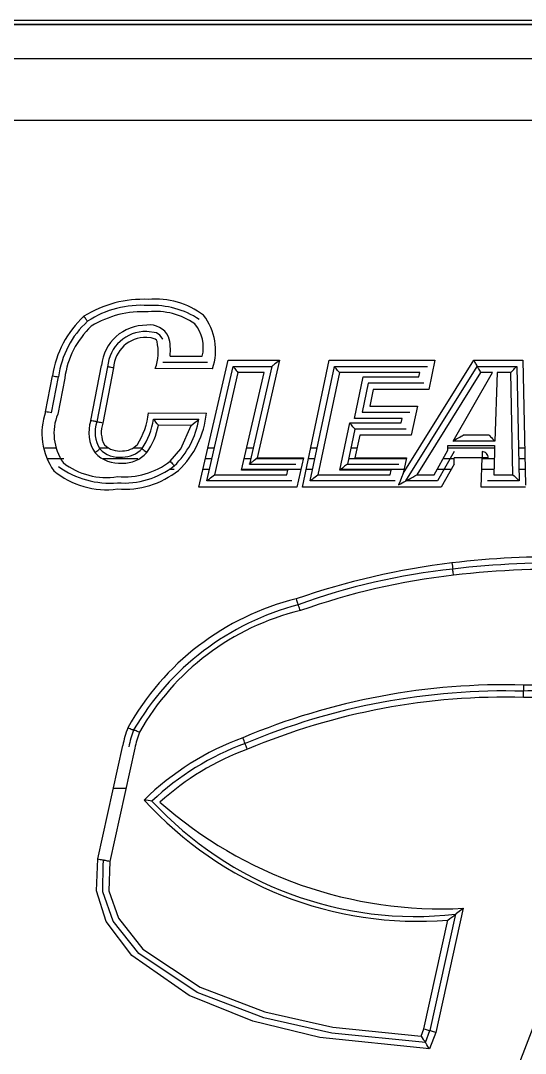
# Model space of a CAD drawing. Extents: x 0.3 to 16.8, y 0.3 to 10.8.
# Drawn here: x 2.728 to 2.973, y 8.661 to 9.162 of the extents above; entities that cross this region are included whole.
import ezdxf

# ---------------------------------------------------------------- set-up
doc = ezdxf.new("R2010")
doc.units = 0
doc.layers.get('0').update_dxf_attribs({"linetype": 'CONTINUOUS'})

msp = doc.modelspace()

# ---------------------------------------------------------------- linework, layer by layer
at = {"color": 7, "linetype": 'CONTINUOUS'}
for p, q in [((2.999801688, 9.1619946804), (2.33033954, 9.1619946804)), ((2.33033954, 9.1603363396), (2.999801688, 9.1603363396)), ((3.1912134651, 9.159901478), (2.3412134644, 9.159901478)), ((2.3409977202, 9.1436094928), (3.1909977209, 9.1436094928)), ((2.8539996648, 8.9973466758), (2.843132212, 8.9499999961)), ((2.9139257167, 8.9424558432), (2.9481767727, 8.9973466758)), ((2.7735288569, 8.9936100923), (2.7683239164, 8.9669097341)), ((2.8187062059, 8.9388713513), (2.8314370005, 8.9943466438)), ((2.8688165303, 8.9388713513), (2.8805718837, 8.9943466438)), ((2.9152251684, 8.9388713513), (2.9498409435, 8.9943466438)), ((2.9690246852, 8.9943466438), (2.9702752424, 8.9388713513)), ((2.7405537833, 8.9723926574), (2.7439280651, 8.9898390425)), ((2.8338265304, 8.9913466118), (2.8224726448, 8.9418713833)), ((2.8830027914, 8.9913466118), (2.8725188492, 8.9418713833)), ((2.9515051143, 8.9913466118), (2.9206332559, 8.9418713833)), ((2.9672068645, 8.9418713833), (2.9660915507, 8.9913466118)), ((2.8831854352, 8.9440000787), (2.8880576639, 8.9670078529)), ((2.9583877347, 8.9581815549), (2.9381159039, 8.9581815549)), ((2.9567141041, 8.6209497973), (3.0292590177, 8.8105129541)), ((2.9430773049, 8.7316435719), (2.9297882668, 8.6714763203)), ((2.9393735561, 8.7287846316), (2.9269053834, 8.6723338704)), ((2.9240224817, 8.6731914205), (2.9356732721, 8.7259413844)), ((2.9297882668, 8.6714763203), (2.9267730183, 8.6634873326))]:
    msp.add_line(p, q, dxfattribs=at)
at = {"color": 8, "linetype": 'CONTINUOUS'}
msp.add_line((3.1905941356, 9.1136140127), (2.4238736962, 9.1136140127), dxfattribs=at)
at = {"color": 144, "linetype": 'CONTINUOUS'}
for p, q in [((2.800883868, 8.9993124264), (2.8164950985, 8.9992674003)), ((2.8149397623, 8.9358713193), (2.8290474797, 8.9973466758)), ((2.8290474797, 8.9973466758), (2.8539996648, 8.9973466758)), ((2.8651142114, 8.9358713193), (2.8781409759, 8.9973466758)), ((2.8781409759, 8.9973466758), (2.9293679983, 8.9973466758)), ((2.9293679983, 8.9973466758), (2.9263862078, 8.9832429321)), ((2.9481767727, 8.9973466758), (2.9719578196, 8.9973466758)), ((2.9719578196, 8.9973466758), (2.9733226472, 8.9368026419)), ((2.7624373127, 8.9680708807), (2.767639722, 8.9947581857)), ((2.7705842826, 8.9941839923), (2.7653819133, 8.967496834)), ((2.8215257758, 8.9932528164), (2.7937618673, 8.9933330422)), ((2.8190438561, 8.996260035), (2.7973839926, 8.9963225143)), ((2.8314370005, 8.9943466438), (2.8502330608, 8.9943466438)), ((2.8502330608, 8.9943466438), (2.8393656172, 8.9470001107)), ((2.8805718837, 8.9943466438), (2.9256674211, 8.9943466438)), ((2.9498409435, 8.9943466438), (2.9690246852, 8.9943466438)), ((2.7434969445, 8.9718114241), (2.7468734827, 8.9892693958)), ((2.7498189004, 8.9886996024), (2.7464401061, 8.9712300442)), ((2.846466466, 8.9913466118), (2.8338265304, 8.9913466118)), ((2.8355990132, 8.9440000787), (2.846466466, 8.9913466118)), ((2.9219668621, 8.9913466118), (2.8830027914, 8.9913466118)), ((2.8903021238, 8.9691114686), (2.8945600096, 8.9892429961)), ((2.8945600096, 8.9892429961), (2.9215221006, 8.9892429961)), ((2.9215221006, 8.9892429961), (2.9219668621, 8.9913466118)), ((2.9381159039, 8.9581815549), (2.9571921952, 8.9913466118)), ((2.9571921952, 8.9913466118), (2.9515051143, 8.9913466118)), ((2.9595890859, 8.9913466118), (2.9583877347, 8.9581815549)), ((2.9660915507, 8.9913466118), (2.9595890859, 8.9913466118)), ((2.8969918615, 8.9862429641), (2.8940030035, 8.9721115007)), ((2.9239541542, 8.9862429641), (2.8969918615, 8.9862429641)), ((2.8994237226, 8.9832429321), (2.8977038833, 8.9751115327)), ((2.9263862078, 8.9832429321), (2.8994237226, 8.9832429321)), ((2.8940030035, 8.9721115007), (2.9171510444, 8.9721115007)), ((2.8977038833, 8.9751115327), (2.9208516217, 8.9751115327)), ((2.9208516217, 8.9751115327), (2.9178698311, 8.9610077889)), ((2.7903959383, 8.9718281439), (2.8185630104, 8.971764198)), ((2.7928569307, 8.9688225386), (2.814929482, 8.9687725259)), ((2.8880576639, 8.9670078529), (2.9130057057, 8.9670078529)), ((2.9134504672, 8.9691114686), (2.8903021238, 8.9691114686)), ((2.9130057057, 8.9670078529), (2.9134504672, 8.9691114686)), ((2.8111661321, 8.9657810005), (2.7952775169, 8.96581708)), ((2.8904889016, 8.9640078209), (2.8868872591, 8.9470001107)), ((2.9154377592, 8.9640078209), (2.8904889016, 8.9640078209)), ((2.8929201394, 8.9610077889), (2.890589083, 8.9499999961)), ((2.9178698311, 8.9610077889), (2.8929201394, 8.9610077889)), ((2.943302344, 8.9611815869), (2.9554944382, 8.9611815869)), ((2.7402353507, 8.9549296991), (2.7459275829, 8.9549296991)), ((2.7668345565, 8.9549296991), (2.7707715509, 8.9549296991)), ((2.7831246373, 8.9549296991), (2.7875585623, 8.9549296991)), ((2.8193133759, 8.9549296991), (2.8223913604, 8.9549296991)), ((2.8381076809, 8.9549296991), (2.8411856928, 8.9549296991)), ((2.8691527139, 8.9549296991), (2.8722193227, 8.9549296991)), ((2.8885664722, 8.9549296991), (2.8916329984, 8.9549296991)), ((2.9289062786, 8.9418713833), (2.9356608423, 8.9538291252)), ((2.9386608376, 8.953040361), (2.9306572018, 8.9388713513)), ((2.9356608423, 8.9538291252), (2.9356608423, 8.9560777925)), ((2.9356608423, 8.9560777925), (2.9582684045, 8.9560777925)), ((2.9356608423, 8.9549296991), (2.9582684045, 8.9549296991)), ((2.9521781598, 8.9530779072), (2.9521781598, 8.9500778752)), ((2.9582684045, 8.9529953348), (2.957934595, 8.9418713833)), ((2.9582684045, 8.9560777925), (2.9582684045, 8.9529953348)), ((2.9699132549, 8.9549296991), (2.9729140019, 8.9549296991)), ((2.7493907856, 8.949484322), (2.7412836764, 8.949484322)), ((2.7853067875, 8.949484322), (2.7684341122, 8.949484322)), ((2.8211417427, 8.949484322), (2.8180637629, 8.949484322)), ((2.8399358414, 8.949484322), (2.8368578295, 8.949484322)), ((2.8393656172, 8.9470001107), (2.8618383484, 8.9470001107)), ((2.8654759514, 8.949484322), (2.8424847595, 8.949484322)), ((2.843132212, 8.9499999961), (2.8655925776, 8.9499999961)), ((2.8655925776, 8.9499999961), (2.8623973161, 8.9358713193)), ((2.8710654543, 8.949484322), (2.8679988456, 8.949484322)), ((2.8868872591, 8.9470001107), (2.9118236227, 8.9470001107)), ((2.9154179228, 8.949484322), (2.8874133555, 8.949484322)), ((2.890589083, 8.9499999961), (2.9155274082, 8.9499999961)), ((2.9155274082, 8.9499999961), (2.9139257167, 8.9424558432)), ((2.9386608376, 8.9469407114), (2.9324081249, 8.9358713193)), ((2.9386608376, 8.949484322), (2.9332066606, 8.949484322)), ((2.9521781598, 8.9500778752), (2.9386608376, 8.9500778752)), ((2.9386608376, 8.9469407114), (2.9386608376, 8.9500778752)), ((2.9517518414, 8.9358713193), (2.9521781598, 8.9500778752)), ((2.958163044, 8.949484322), (2.9521603583, 8.949484322)), ((2.9730367605, 8.949484322), (2.9700359952, 8.949484322)), ((2.8004675091, 8.9444843665), (2.8029748843, 8.9444843665)), ((2.8169163294, 8.9444843665), (2.8199943139, 8.9444843665)), ((2.8224726448, 8.9418713833), (2.8576027099, 8.9418713833)), ((2.8580841285, 8.9440000787), (2.8355990132, 8.9440000787)), ((2.8357101761, 8.9444843665), (2.8643451828, 8.9444843665)), ((2.8576027099, 8.9418713833), (2.8580841285, 8.9440000787)), ((2.8669393287, 8.9444843665), (2.8700059466, 8.9444843665)), ((2.8725188492, 8.9418713833), (2.907667889, 8.9418713833)), ((2.9081198371, 8.9440000787), (2.8831854352, 8.9440000787)), ((2.8837830582, 8.9444843665), (2.9143563801, 8.9444843665)), ((2.907667889, 8.9418713833), (2.9081198371, 8.9440000787)), ((2.9206332559, 8.9418713833), (2.9289062786, 8.9418713833)), ((2.9303822966, 8.9444843665), (2.9372733687, 8.9444843665)), ((2.9520103017, 8.9444843665), (2.9580130057, 8.9444843665)), ((2.957934595, 8.9418713833), (2.9672068645, 8.9418713833)), ((2.9701487072, 8.9444843665), (2.9731494725, 8.9444843665)), ((2.860000013, 8.9388713513), (2.8187062059, 8.9388713513)), ((2.9100978343, 8.9388713513), (2.8688165303, 8.9388713513)), ((2.9306572018, 8.9388713513), (2.9152251684, 8.9388713513)), ((2.9702752424, 8.9388713513), (2.954843209, 8.9388713513)), ((2.8623973161, 8.9358713193), (2.8149397623, 8.9358713193)), ((2.9098170808, 8.9358713193), (2.8651142114, 8.9358713193)), ((2.9125277795, 8.9358713193), (2.9098170808, 8.9358713193)), ((2.9324081249, 8.9358713193), (2.9125277795, 8.9358713193)), ((2.9731250895, 8.9358713193), (2.9517518414, 8.9358713193)), ((2.9733436386, 8.9358713193), (2.9731250895, 8.9358713193)), ((2.7658539935, 8.7556307748), (2.7779766693, 8.8105452204)), ((2.7838514195, 8.8093235012), (2.7717122142, 8.7543341098)), ((2.7734316639, 8.7899568316), (2.7795761264, 8.7899568316)), ((2.9226881605, 8.6696560613), (2.9240224817, 8.6731914205)), ((2.9247294986, 8.6665687636), (2.9269053834, 8.6723338704))]:
    msp.add_line(p, q, dxfattribs=at)
for points in [[(2.7609298855, 9.0162690972), (2.7608956942, 9.01631559), (2.7607944335, 9.0164530151), (2.7606299946, 9.0166762392), (2.7604086978, 9.016976609), (2.7601390462, 9.0173425381), (2.7598314038, 9.0177600933), (2.759497592, 9.0182131414), (2.7591504395, 9.018684376)], [(2.7973714848, 9.0076277437), (2.7973705636, 9.007629797), (2.7971219298, 9.0081407778), (2.7959487888, 9.0095716412), (2.79425611, 9.0105743897), (2.789567932, 9.0113294209)], [(2.7946011027, 9.0064761303), (2.7942771381, 9.0070124841), (2.7936938973, 9.007511145), (2.7916711032, 9.0081797907), (2.789567932, 9.0083293889)], [(2.8539996648, 8.9973466758), (2.8533456032, 8.9968257218), (2.8527114147, 8.9963206077), (2.8521163674, 8.9958465865), (2.8515785378, 8.9954183247), (2.851114279, 8.9950484357), (2.8507376983, 8.9947485058), (2.8504602174, 8.9945276284), (2.8502902877, 8.9943922566), (2.8502330608, 8.9943466438)], [(2.9481767727, 8.9973466758), (2.9484657394, 8.9968257218), (2.9487459428, 8.9963206077), (2.9490088581, 8.9958465865), (2.9492464737, 8.9954183247), (2.949451603, 8.9950484357), (2.9496179761, 8.9947485058), (2.9497405696, 8.9945276284), (2.9498156621, 8.9943922566), (2.9498409435, 8.9943466438)], [(2.7735288569, 8.9936100923), (2.7729543977, 8.9937219977), (2.7724020162, 8.9938296498), (2.7718929398, 8.993928942), (2.7714467299, 8.9940159143), (2.7710805327, 8.9940873401), (2.7708084256, 8.9941404328), (2.7706408632, 8.9941729925), (2.7705842826, 8.9941839923)], [(2.8314370005, 8.9943466438), (2.8314733092, 8.994301031), (2.831581108, 8.9941656592), (2.8317571426, 8.9939447818), (2.8319960415, 8.9936447052), (2.8322905723, 8.9932749628), (2.8326317608, 8.9928467011), (2.8330092581, 8.9923726799), (2.8334115876, 8.9918675658), (2.8338265304, 8.9913466118)], [(2.8830027914, 8.9913466118), (2.8825806713, 8.9918675658), (2.8821713752, 8.9923726799), (2.8817873421, 8.9928467011), (2.881440232, 8.9932749628), (2.8811406138, 8.9936447052), (2.8808975624, 8.9939447818), (2.8807184845, 8.9941656592), (2.8806088158, 8.994301031), (2.8805718837, 8.9943466438)], [(2.9498409435, 8.9943466438), (2.9498662249, 8.994301031), (2.949941299, 8.9941656592), (2.9500638926, 8.9939447818), (2.950230284, 8.9936447052), (2.9504353949, 8.9932749628), (2.9506730289, 8.9928467011), (2.9509359258, 8.9923726799), (2.9512161293, 8.9918675658), (2.9515051143, 8.9913466118)], [(2.9660915507, 8.9913466118), (2.9666008815, 8.9918675658), (2.9670947392, 8.9923726799), (2.9675581088, 8.9928467011), (2.967976929, 8.9932749628), (2.9683384581, 8.9936447052), (2.9686317147, 8.9939447818), (2.9688477889, 8.9941656592), (2.9689801174, 8.994301031), (2.9690246852, 8.9943466438)], [(2.7653819133, 8.967496834), (2.7653253339, 8.9675079805), (2.7651577691, 8.9675405401), (2.7648856575, 8.9675936328), (2.764519458, 8.9676650587), (2.7640732435, 8.967752031), (2.7635641614, 8.9678513232), (2.7630117753, 8.9679589753), (2.7624373127, 8.9680708807)], [(2.7683239164, 8.9669097341), (2.767749966, 8.9670242794), (2.7671980725, 8.9671344248), (2.766689443, 8.967235917), (2.7662436273, 8.9673249426), (2.7658777555, 8.9673979818), (2.7656058879, 8.9674522478), (2.7654384721, 8.9674856874), (2.7653819133, 8.967496834)], [(2.8904889016, 8.9640078209), (2.8904519695, 8.9640534337), (2.8903422825, 8.9641888055), (2.890163177, 8.964409683), (2.8899200982, 8.9647096128), (2.8896204341, 8.9650795019), (2.8892732873, 8.9655077636), (2.8888891993, 8.9659817848), (2.8884798482, 8.966486899), (2.8880576639, 8.9670078529)], [(2.9381159039, 8.9581815549), (2.9390165185, 8.9587025089), (2.9398897618, 8.9592076231), (2.940709124, 8.9596814976), (2.9414496721, 8.960109906), (2.942088948, 8.9604796484), (2.942607482, 8.9607795782), (2.9429895626, 8.9610006023), (2.9432235483, 8.9611359741), (2.943302344, 8.9611815869)], [(2.9554944382, 8.9611815869), (2.9555500425, 8.9611239476), (2.955714674, 8.9609532296), (2.9559820442, 8.9606758861), (2.9563418684, 8.9603029171), (2.956780305, 8.9598482557), (2.9572805242, 8.9593296483), (2.9578232946, 8.9587667481), (2.9583877347, 8.9581815549)], [(2.7668325743, 8.9543534525), (2.7667883777, 8.9543163462), (2.7666574861, 8.9542067875), (2.7664449296, 8.9540288829), (2.7661588779, 8.953789379), (2.7658103206, 8.9534975157), (2.7654126557, 8.9531644395), (2.7649811639, 8.9528032037), (2.7645324275, 8.952427448)], [(2.7873169043, 8.95456597), (2.7874449795, 8.9544555313), (2.787814754, 8.9541366816), (2.7883845474, 8.9536455006), (2.7890901617, 8.9530369877), (2.7892399525, 8.9529079225), (2.7895890747, 8.9526068193)], [(2.8009744336, 8.948423641), (2.8013645349, 8.9479873127), (2.8017396444, 8.9475678509), (2.8020853429, 8.9471810953), (2.8023883573, 8.9468422992), (2.8026370277, 8.9465640758), (2.8028218119, 8.9463574248), (2.802935601, 8.9462301196), (2.8029740363, 8.9461871468)], [(2.8393656172, 8.9470001107), (2.8394379872, 8.9470577501), (2.8396523289, 8.9472284681), (2.8400004015, 8.9475056649), (2.8404688311, 8.9478787806), (2.8410396054, 8.9483332953), (2.8416907978, 8.9488520494), (2.842397393, 8.9494148028), (2.843132212, 8.9499999961)], [(2.8868872591, 8.9470001107), (2.8868310222, 8.9469544979), (2.8866640166, 8.9468191262), (2.8863913115, 8.9465981021), (2.8860212024, 8.9462981722), (2.8855649277, 8.9459284298), (2.8850363471, 8.9455000214), (2.8844515389, 8.9450261469), (2.8838282494, 8.9445210327), (2.8831854352, 8.9440000787)], [(2.9551768168, 8.9499878229), (2.9551191958, 8.9499895829), (2.9549485511, 8.9499947162), (2.954671446, 8.9500030761), (2.954298532, 8.9500142226), (2.9538441272, 8.9500278624), (2.9533256849, 8.9500434089), (2.9527631697, 8.9500602754), (2.9521781598, 8.9500778752)], [(2.8187062059, 8.9388713513), (2.8187634235, 8.9389169641), (2.8189333486, 8.9390523359), (2.8192108113, 8.93927336), (2.8195873828, 8.9395732899), (2.8200516232, 8.9399430323), (2.8205894254, 8.940371294), (2.8211844451, 8.9408453152), (2.8218186107, 8.9413504293), (2.8224726448, 8.9418713833)], [(2.8688165303, 8.9388713513), (2.8688727763, 8.9389169641), (2.8690398094, 8.9390523359), (2.8693125512, 8.93927336), (2.8696827061, 8.9395732899), (2.870139045, 8.9399430323), (2.8706676898, 8.940371294), (2.8712525805, 8.9408453152), (2.8718759525, 8.9413504293), (2.8725188492, 8.9418713833)], [(2.9139257167, 8.9424558432), (2.9131656438, 8.940572225), (2.9124160758, 8.9387147131), (2.9116874076, 8.9369088273)], [(2.9152251684, 8.9388713513), (2.9153290805, 8.9389289906), (2.9156368386, 8.9390997087), (2.9161365995, 8.9393769055), (2.9168091684, 8.9397500212), (2.9176286773, 8.9402046826), (2.9185636665, 8.9407232899), (2.9195781847, 8.9412860434), (2.9206332559, 8.9418713833)], [(2.9672068645, 8.9418713833), (2.96773968, 8.9413504293), (2.9682563074, 8.9408453152), (2.9687410535, 8.940371294), (2.9691791784, 8.9399430323), (2.9695573724, 8.9395732899), (2.9698641588, 8.93927336), (2.9700902062, 8.9390523359), (2.9702286396, 8.9389169641), (2.9702752424, 8.9388713513)], [(2.9116874076, 8.9369088273), (2.9126717862, 8.9374550077), (2.9135389978, 8.9379360688), (2.9142534213, 8.9383323575), (2.9147857784, 8.9386275941), (2.9151141796, 8.938809752), (2.9152251684, 8.9388713513)], [(2.9383509712, 8.8931206798), (2.9382796554, 8.8937014731), (2.9382110895, 8.89426012), (2.9381478952, 8.8947749141), (2.9380924925, 8.8952262022), (2.9380470264, 8.8955963846), (2.9380132568, 8.8958716747), (2.9379924487, 8.8960410728), (2.9379854271, 8.8960982721)], [(2.7804518561, 8.8191735207), (2.780998135, 8.8189634965), (2.7815234225, 8.8187615388), (2.7820075292, 8.818575421), (2.7824318516, 8.8184121829), (2.7827800846, 8.8182784244), (2.7830388452, 8.8181788389), (2.7831981898, 8.8181175329), (2.7832519929, 8.8180968532)], [(2.7860514423, 8.8170184256), (2.7855052986, 8.8172288899), (2.7849801417, 8.8174311409), (2.7844961519, 8.817617552), (2.7840719349, 8.8177810835), (2.7837237866, 8.8179151353), (2.7834650903, 8.8180148675), (2.7833057846, 8.8180761734), (2.7832519929, 8.8180968532)], [(2.7658539935, 8.7556307748), (2.7664255033, 8.7555046429), (2.7669750524, 8.755383351), (2.7674815186, 8.7552714456), (2.7679254391, 8.7551734734), (2.7682897572, 8.755093101), (2.7685604687, 8.7550332617), (2.7687271718, 8.7549964488), (2.7687834636, 8.7549841289)], [(2.7717122142, 8.7543341098), (2.7711408441, 8.754460975), (2.7705914302, 8.7545828536), (2.7700850877, 8.7546951989), (2.769641275, 8.7547937578), (2.7692770485, 8.7548745702), (2.7690064035, 8.7549345562), (2.7688397394, 8.7549715157), (2.7687834636, 8.7549841289)], [(2.9240224817, 8.6731914205), (2.9245849052, 8.6730240757), (2.925125714, 8.6728631843), (2.9256241366, 8.6727150526), (2.9260609965, 8.6725849608), (2.926419519, 8.6724783354), (2.926685936, 8.6723991363), (2.9268499807, 8.6723502969), (2.9269053834, 8.6723338704)]]:
    msp.add_lwpolyline(points, dxfattribs=at)
at = {"color": 7, "linetype": 'CONTINUOUS'}
for points in [[(2.8009744519, 8.948423641), (2.8061816451, 8.9544420381), (2.8111661321, 8.9657810005)], [(2.862065725, 8.8816525056), (2.8622628794, 8.8811014853), (2.862452453, 8.8805715848), (2.8626271676, 8.8800833371), (2.8627803134, 8.8796552221), (2.8629059869, 8.8793039594), (2.8629993758, 8.8790428958), (2.8630568777, 8.878882151), (2.8630763016, 8.8788278849)], [(2.864093854, 8.8760057575), (2.8638953338, 8.8765563379), (2.8637044494, 8.8770857984), (2.8635285339, 8.8775736061), (2.863374334, 8.8780012812), (2.8632477896, 8.8783522504), (2.8631537591, 8.8786130208), (2.8630958539, 8.8787736189), (2.8630763016, 8.8788278849)], [(2.9723413119, 8.8339086572), (2.9723457668, 8.8342905728), (2.9723489751, 8.8345676229), (2.9723597733, 8.8354992388), (2.9723684999, 8.8362514835), (2.9723741282, 8.8367397311), (2.9723760898, 8.8369088359)], [(2.9723760898, 8.8369088359), (2.9723780515, 8.8370779406), (2.9723836797, 8.8375660416), (2.9723923696, 8.8383184329), (2.9724031312, 8.8392500488), (2.9724062845, 8.8395246056), (2.9724107211, 8.8399090145)], [(2.982339628, 8.8338325381), (2.9805540003, 8.8338637777), (2.9723413119, 8.8339086572)], [(2.8373145626, 8.8115472355), (2.8372526974, 8.811704607), (2.8370740595, 8.8121589751), (2.8367987602, 8.812859007), (2.8364577275, 8.8137260903), (2.8363313756, 8.8140474333), (2.8362162894, 8.8143398832)], [(2.8384123865, 8.8087544411), (2.8382992253, 8.8090423444), (2.8381711318, 8.809368234), (2.8378302733, 8.810235464), (2.8375550473, 8.8109356426), (2.8373764368, 8.811389864), (2.8373145626, 8.8115472355)], [(2.9267730183, 8.6634873326), (2.8734723549, 8.6690673481), (2.8410151306, 8.6769463371), (2.810124655, 8.6894278196), (2.782301212, 8.7088461153), (2.7699541365, 8.7252260994), (2.7651836532, 8.7400608213), (2.7658539935, 8.7556307748)], [(2.9247294986, 8.6665687636), (2.9247271336, 8.6665689103), (2.8794061446, 8.6710772449), (2.8463605556, 8.6785090524), (2.814116628, 8.6907802173), (2.7857225781, 8.7097193585), (2.7732674954, 8.7253814176), (2.768267801, 8.7397127853), (2.7684350312, 8.753248789), (2.7687834636, 8.7549841289)], [(2.7717122142, 8.7543341098), (2.7712311026, 8.7401806466), (2.7758981814, 8.7268234276), (2.7877759748, 8.7119065732), (2.8154377907, 8.6934735728), (2.8469202566, 8.6814244587), (2.8798964456, 8.6740367974), (2.9226881605, 8.6696560613)], [(2.9430773049, 8.7316435719), (2.9430224706, 8.7316011857), (2.941711964, 8.7305896374), (2.9404655684, 8.7296275152), (2.9397934029, 8.7291086145), (2.9394886331, 8.7288733639), (2.9393735561, 8.7287846316)], [(2.9297882668, 8.6714763203), (2.9292258433, 8.6716435184), (2.9286850345, 8.6718044098), (2.928186612, 8.6719526881), (2.927749752, 8.6720826333), (2.9273912295, 8.6721892587), (2.9271248309, 8.6722686045), (2.9269607678, 8.6723174439), (2.9269053834, 8.6723338704)], [(2.9267730183, 8.6634873326), (2.9267340237, 8.6635461452), (2.9259597977, 8.6647135984), (2.9254217939, 8.6655248024), (2.9250497415, 8.6660859426), (2.9248145276, 8.6664405785), (2.9247294986, 8.6665687636)]]:
    msp.add_lwpolyline(points, dxfattribs=at)
at = {"color": 144, "linetype": 'CONTINUOUS'}
for centre, radius, start, end in [((2.7937958128, 8.9879043423), 0.0390835845147596, 53.2246808506, 95.0679439899), ((2.7877365786, 8.9730482864), 0.0538499770218899, 87.2254082933, 122.0627517487), ((2.7865963645, 8.9774451596), 0.0465410171412404, 85.3822377152, 123.4686639535), ((2.7926883657, 8.9837241935), 0.0401794035582593, 56.1535637178, 93.3459827835), ((2.7876861606, 8.9731710252), 0.0477380517425732, 86.80923785, 121.5486037638), ((2.793798976, 8.9876491735), 0.0333653352526864, 54.9869568866, 95.9448580143), ((2.794884268, 9.0021470713), 0.0280869668199924, 341.5384369535, 37.4088858659), ((2.7901165432, 8.9839153104), 0.0435732545590099, 132.053918316, 172.9419149886), ((2.7919091086, 8.9830103729), 0.0424729673619717, 133.4332163711, 172.3021254848), ((2.7891188898, 8.9927622793), 0.021571701145967, 88.8072297208, 174.69115552), ((2.791152792, 9.0045030347), 0.0099532604429125, 25.2999053237, 99.162218945), ((2.7992158805, 9.0036159229), 0.0178179971419667, 345.8741674702, 39.6106725667), ((2.7892531104, 8.9925958052), 0.0187362608570574, 89.0372252444, 175.1374639313), ((2.7889145558, 8.992943106), 0.0154001494038058, 87.5684041222, 177.5177217918), ((2.7793173386, 9.0023893869), 0.0217849230953685, 351.8802399376, 16.9939366194), ((2.7706650075, 9.0014062012), 0.0244671377588995, 340.7336962496, 11.9591248047), ((2.7702449904, 8.9619371188), 0.0314783211968911, 160.6006487021, 215.2134757568), ((2.7052169866, 8.7857173447), 0.1899904249795424, 78.3762696863, 79.2809963986), ((2.7694315203, 8.9618823773), 0.0248190463959179, 157.8747342174, 214.6728808277), ((2.7803329807, 8.96247782), 0.0128007891810357, 159.7435944767, 208.9672048557), ((2.7560151648, 8.9752636588), 0.0345519949037729, 327.1574066086, 354.2936350078), ((2.6101655704, 8.8192060396), 0.2361381585731802, 38.3796763816, 39.3160261008), ((2.7743126409, 8.9758158622), 0.0412230077705621, 314.049268164, 350.1622127204), ((2.7740092549, 8.976306249), 0.0447846777439888, 313.7414659608, 354.1790679536), ((2.7284454223, 9.0737068701), 0.135980547049744, 307.4686702287, 309.4944278606), ((2.7765213785, 8.9641731637), 0.0167838250275729, 224.4128473965, 274.4121859767), ((2.7761907517, 8.9632467877), 0.0129099533892821, 223.5410665191, 277.2169027746), ((2.7763902737, 8.9637762452), 0.0104344921811365, 225.9369267597, 277.8342507659), ((2.7781566774, 8.9626499499), 0.0092172321480277, 267.8605165106, 318.3549813759), ((2.7780794775, 8.9628322875), 0.0123960501662501, 268.7662613247, 318.1755196662), ((2.7782154577, 8.9625232725), 0.0150895728132512, 268.4700597616, 318.9154088847), ((2.95217816, 8.9500778369), 0.003, 358.2811367529, 90), ((2.7700124345, 8.9745393438), 0.0340245110963163, 231.9036822394, 279.1303534715), ((2.7786519346, 8.977301267), 0.0364994691586243, 264.9065292864, 307.7041400644), ((2.7699467616, 8.9742241973), 0.0396565149032387, 230.1338124771, 277.920639711), ((2.7717452819, 8.9808292439), 0.0430397793994675, 234.5351199959, 274.8864726565), ((2.7784647661, 8.977945889), 0.0401163562081169, 265.6349578397, 307.6585549343), ((2.7786356397, 8.9773890494), 0.0425653237024036, 265.6559079729, 308.2261187912), ((2.9873116912, 8.4848951148), 0.4171510169231232, 88.8629556132, 96.8414283257), ((4.6574823169, 9.1087141286), 1.732592005200937, 186.9496400786, 187.0488465938), ((2.9872908096, 8.4873608852), 0.4117004641102763, 88.1890463656, 96.8782706108), ((2.9883579042, 8.4668580059), 0.4291859277334628, 87.7997056608, 96.6910606241), ((2.9790598741, 8.7351047838), 0.1020232227817901, 84.5026969909, 93.7562731297), ((2.8283969459, 8.8007504123), 0.0513628519764119, 158.9805121239, 169.0064614937), ((2.8283076044, 8.8007756956), 0.0482703908261212, 158.9712673611, 169.0629352066), ((2.8285306958, 8.8007114034), 0.0455017137888664, 158.999101272, 169.08982959), ((4.2507322559, 9.5455475517), 1.590876180695751, 213.4062465813, 213.539544188)]:
    msp.add_arc(centre, radius, start, end, dxfattribs=at)
at = {"color": 7, "linetype": 'CONTINUOUS'}
for centre, radius, start, end in [((2.792631029, 8.982576593), 0.0492414649005527, 132.8379197993, 171.5187085622), ((2.8630715595, 9.5979832252), 0.6197051873051727, 258.9153918827, 259.1927614171), ((2.7796870015, 8.9624191054), 0.0181519786650449, 161.8588728427, 213.3975148389), ((2.7801644046, 8.9624766598), 0.0156116685955635, 161.242373241, 211.3543374222), ((2.7605593468, 8.9731685106), 0.0325886698439497, 325.1919822033, 352.3362968206), ((2.7628441461, 8.9719532703), 0.0330087317540549, 324.1191905486, 349.2866259797), ((2.9799096002, 8.5431648478), 0.3584146669458976, 96.776176552, 109.1954712239), ((2.9712989688, 8.580511256), 0.317340443083982, 96.0258584992, 109.9396503851), ((2.978053449, 8.5512136903), 0.3442044105784303, 96.6235613947, 109.3344105415), ((2.8928199619, 8.75693573), 0.1284528466352456, 103.8523367608, 151.0190641461), ((2.896493077, 8.7520794993), 0.1310794954602884, 104.7697445708, 149.758644702), ((2.8931678323, 8.7564196604), 0.1230696200126399, 103.6647375936, 150.5019337746), ((2.9633955654, 8.5124220447), 0.3276110213708182, 88.4231423743, 112.8426722667), ((2.9633955654, 8.5124220447), 0.3246110213708177, 88.4146816044, 112.8553773366), ((2.9713600748, 8.2267073222), 0.613202592415808, 87.7126958136, 89.9018307705), ((2.9633955654, 8.5124220447), 0.3216110213708188, 88.4060866811, 112.868407622), ((2.8824681554, 8.6879704664), 0.1345677450454267, 110.1028799667, 134.3791438843), ((2.8824681554, 8.6879704664), 0.1315677450454262, 110.0717418215, 133.3554297288), ((2.8824681554, 8.6879704664), 0.1285677450454262, 110.0393705099, 132.2599405324), ((2.9211217731, 8.904648761), 0.1792988359169625, 222.226000319, 274.65511921), ((2.7319170456, 8.3544858605), 0.4333542179448495, 82.0112555671, 82.5173468855), ((2.919954116, 8.9016821348), 0.1739846581788645, 222.7260902088, 276.4084688199), ((2.9325215434, 8.9373055291), 0.205932670361118, 228.4779048664, 272.9381726586), ((2.263172217, 9.6049831218), 1.106784552303371, 307.4173917537, 307.6589659089)]:
    msp.add_arc(centre, radius, start, end, dxfattribs=at)

doc.saveas('drawing.dxf')
